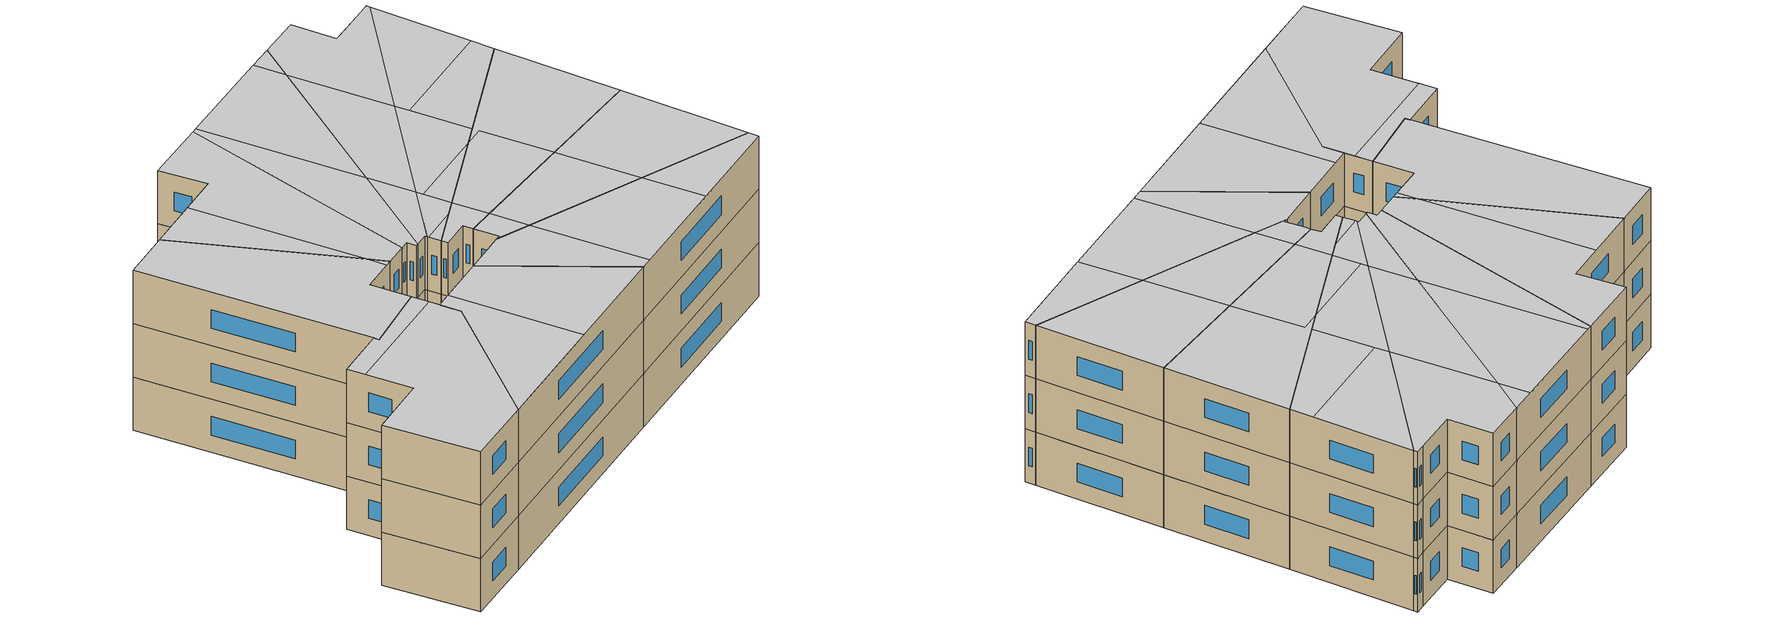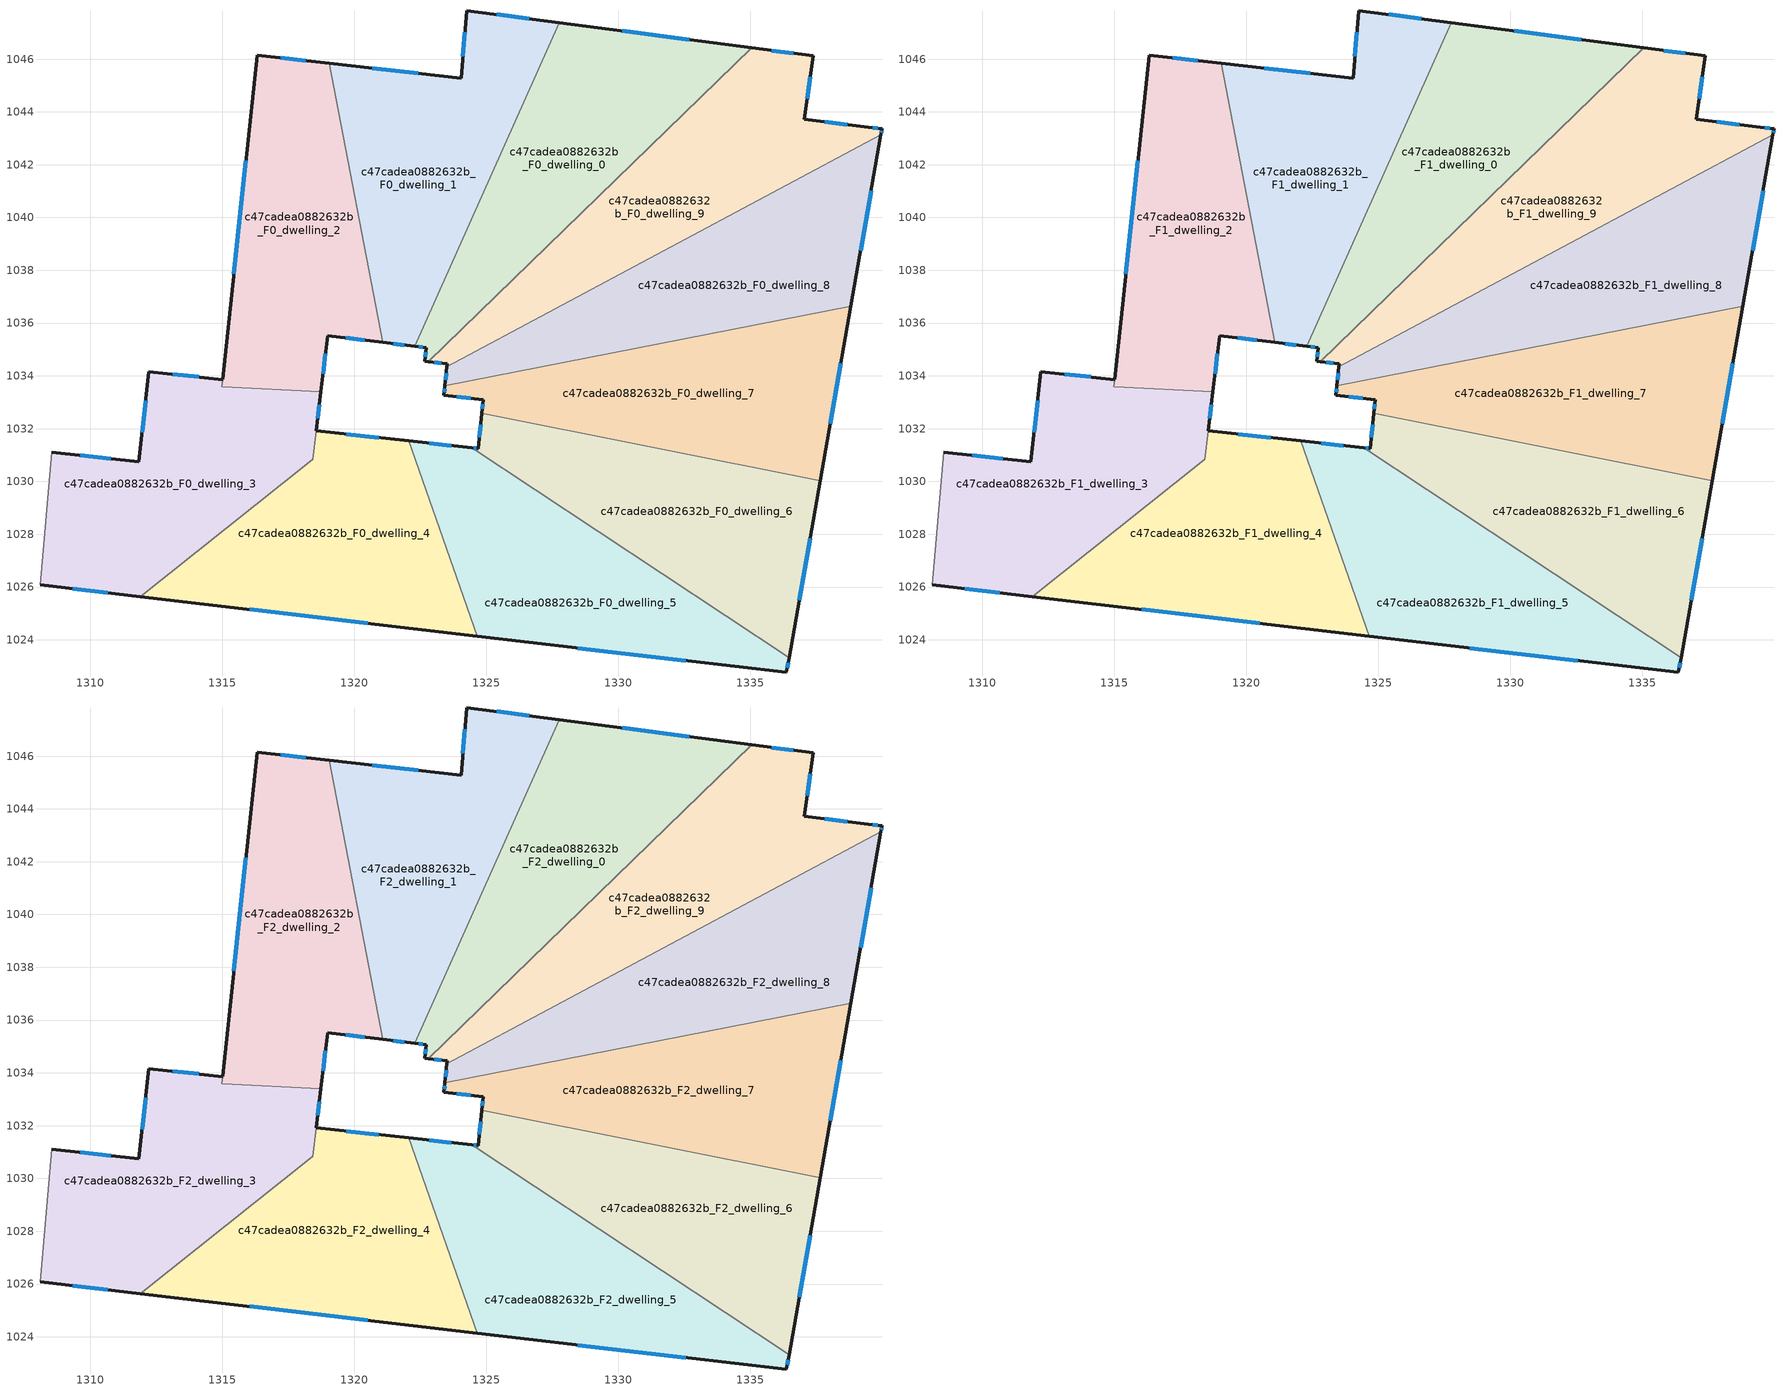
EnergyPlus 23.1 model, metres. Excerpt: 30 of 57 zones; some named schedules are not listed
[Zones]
c47cadea0882632b_F0_dwelling_0
 floor ground (EU_floor_Construction): 1335.06,1046.43 1322.8,1034.54 1322.67,1034.55 1322.73,1035.06 1322.3,1035.12 1327.77,1047.38 z0
 wall outside (EU_wall_Construction): 1322.3,1035.12 1322.73,1035.06 1322.67,1034.55 1322.8,1034.54 / 1335.06,1046.43 1327.77,1047.38 z0:3
 wall to c47cadea0882632b_F0_dwelling_1 (EU_wall_Construction): 1327.77,1047.38 1322.3,1035.12 z0:3
 wall to c47cadea0882632b_F0_dwelling_9 (EU_wall_Construction): 1322.8,1034.54 1335.06,1046.43 z0:3
 window (EU_Window_Construction): 1322.71,1034.9 1322.69,1034.72 / 1322.44,1035.1 1322.59,1035.08 / 1332.69,1046.74 1330.14,1047.07 z0.98:2.02
c47cadea0882632b_F0_dwelling_1
 floor ground (EU_floor_Construction): 1327.77,1047.38 1322.3,1035.12 1321.08,1035.26 1319.06,1045.84 1324.04,1045.28 1324.25,1047.84 z0
 wall outside (EU_wall_Construction): 1327.77,1047.38 1324.25,1047.84 1324.04,1045.28 1319.06,1045.84 / 1321.08,1035.26 1322.3,1035.12 z0:3
 wall to c47cadea0882632b_F0_dwelling_2 (EU_wall_Construction): 1319.06,1045.84 1321.08,1035.26 z0:3
 window (EU_Window_Construction): 1326.62,1047.53 1325.39,1047.69 / 1321.47,1035.22 1321.9,1035.16 / 1322.42,1045.46 1320.68,1045.66 / 1324.18,1047.01 1324.11,1046.11 z0.98:2.02
c47cadea0882632b_F0_dwelling_2
 floor ground (EU_floor_Construction): 1319.06,1045.84 1321.08,1035.26 1318.99,1035.52 1318.73,1033.39 1314.99,1033.59 1316.32,1046.15 z0
 wall outside (EU_wall_Construction): 1319.06,1045.84 1316.32,1046.15 1315.01,1033.87 / 1318.73,1033.39 1318.99,1035.52 1321.08,1035.26 z0:3
 wall to c47cadea0882632b_F0_dwelling_3 (EU_wall_Construction): 1315.01,1033.86 1314.98,1033.59 / 1314.99,1033.59 1318.73,1033.39 z0:3
 window (EU_Window_Construction): 1315.89,1042.16 1315.44,1037.86 / 1318.17,1045.94 1317.21,1046.05 / 1319.67,1035.44 1320.4,1035.35 / 1318.81,1034.08 1318.91,1034.83 z0.98:2.02
c47cadea0882632b_F0_dwelling_3
 floor ground (EU_floor_Construction): 1318.73,1033.39 1318.42,1030.83 1311.88,1025.64 1308.09,1026.08 1308.53,1031.1 1311.84,1030.75 1312.21,1034.16 1315.01,1033.86 1314.98,1033.59 z0
 wall outside (EU_wall_Construction): 1318.55,1031.93 1318.73,1033.39 / 1308.09,1026.08 1311.88,1025.64 / 1315.01,1033.86 1312.21,1034.16 1311.84,1030.75 1308.53,1031.1 z0:3
 wall to c47cadea0882632b_F0_dwelling_4 (EU_wall_Construction): 1318.42,1030.83 1318.55,1031.92 / 1311.88,1025.64 1318.41,1030.82 z0:3
 wall adiabatic (EU_wall_Construction): 1308.53,1031.1 1308.09,1026.08 z0:3
 window (EU_Window_Construction): 1318.61,1032.4 1318.67,1032.91 / 1309.32,1025.94 1310.65,1025.78 / 1310.76,1030.87 1309.61,1030.99 / 1312.09,1033.05 1311.96,1031.86 / 1314.1,1033.96 1313.12,1034.06 z0.98:2.02
c47cadea0882632b_F0_dwelling_4
 floor ground (EU_floor_Construction): 1322.06,1031.53 1324.66,1024.14 1311.88,1025.64 1318.42,1030.83 1318.55,1031.92 z0
 wall outside (EU_wall_Construction): 1322.06,1031.53 1318.55,1031.92 / 1311.88,1025.64 1324.66,1024.14 z0:3
 wall to c47cadea0882632b_F0_dwelling_5 (EU_wall_Construction): 1324.66,1024.14 1322.06,1031.53 z0:3
 window (EU_Window_Construction): 1320.92,1031.66 1319.69,1031.8 / 1316.04,1025.15 1320.5,1024.62 z0.98:2.02
c47cadea0882632b_F0_dwelling_5
 floor ground (EU_floor_Construction): 1336.47,1023.31 1336.37,1022.76 1324.66,1024.14 1322.06,1031.53 1324.45,1031.27 z0
 wall outside (EU_wall_Construction): 1324.45,1031.27 1322.06,1031.53 / 1324.66,1024.14 1336.37,1022.76 1336.47,1023.31 z0:3
 wall to c47cadea0882632b_F0_dwelling_6 (EU_wall_Construction): 1336.47,1023.31 1324.45,1031.27 z0:3
 window (EU_Window_Construction): 1323.67,1031.35 1322.84,1031.45 / 1336.4,1022.94 1336.44,1023.13 / 1328.47,1023.69 1332.56,1023.21 z0.98:2.02
c47cadea0882632b_F0_dwelling_6
 floor ground (EU_floor_Construction): 1337.65,1030.04 1336.47,1023.31 1324.45,1031.27 1324.69,1031.24 1324.83,1032.58 z0
 wall outside (EU_wall_Construction): 1324.83,1032.58 1324.69,1031.24 1324.45,1031.27 / 1336.47,1023.31 1337.65,1030.04 z0:3
 wall to c47cadea0882632b_F0_dwelling_7 (EU_wall_Construction): 1337.65,1030.04 1324.83,1032.58 z0:3
 window (EU_Window_Construction): 1324.61,1031.25 1324.53,1031.26 / 1324.79,1032.14 1324.74,1031.68 / 1336.85,1025.5 1337.26,1027.85 z0.98:2.02
c47cadea0882632b_F0_dwelling_7
 floor ground (EU_floor_Construction): 1338.81,1036.63 1337.65,1030.04 1324.83,1032.58 1324.89,1033.1 1323.39,1033.26 1323.43,1033.63 z0
 wall outside (EU_wall_Construction): 1323.43,1033.63 1323.39,1033.26 1324.89,1033.1 1324.83,1032.58 / 1337.65,1030.04 1338.81,1036.63 z0:3
 wall to c47cadea0882632b_F0_dwelling_8 (EU_wall_Construction): 1338.81,1036.63 1323.43,1033.63 z0:3
 window (EU_Window_Construction): 1324.87,1032.93 1324.85,1032.75 / 1323.88,1033.21 1324.4,1033.15 / 1323.42,1033.51 1323.4,1033.38 / 1338.02,1032.18 1338.43,1034.48 z0.98:2.02
c47cadea0882632b_F0_dwelling_8
 floor ground (EU_floor_Construction): 1339.95,1043.13 1338.81,1036.63 1323.43,1033.63 1323.51,1034.34 z0
 wall outside (EU_wall_Construction): 1323.51,1034.34 1323.43,1033.63 / 1338.81,1036.63 1339.95,1043.13 z0:3
 wall to c47cadea0882632b_F0_dwelling_9 (EU_wall_Construction): 1339.95,1043.13 1323.51,1034.34 z0:3
 window (EU_Window_Construction): 1323.48,1034.11 1323.46,1033.86 / 1339.18,1038.74 1339.58,1041.02 z0.98:2.02
c47cadea0882632b_F0_dwelling_9
 floor ground (EU_floor_Construction): 1337.39,1046.12 1337.04,1043.72 1339.47,1043.42 1339.99,1043.36 1339.95,1043.13 1323.51,1034.34 1323.52,1034.46 1322.8,1034.54 1335.06,1046.43 z0
 wall outside (EU_wall_Construction): 1339.95,1043.13 1339.99,1043.36 1339.47,1043.42 1337.04,1043.72 1337.39,1046.12 1335.06,1046.43 / 1322.8,1034.54 1323.52,1034.46 1323.51,1034.34 z0:3
 window (EU_Window_Construction): 1338.68,1043.52 1337.83,1043.62 / 1339.82,1043.38 1339.64,1043.4 / 1339.96,1043.21 1339.98,1043.29 / 1323.03,1034.51 1323.28,1034.49 / 1336.63,1046.22 1335.82,1046.33 / 1337.15,1044.5 1337.28,1045.34 z0.98:2.02
c47cadea0882632b_F1_dwelling_0
 floor to c47cadea0882632b_F0_dwelling_0 (EU_floor_Construction): 1335.06,1046.43 1322.8,1034.54 1322.67,1034.55 1322.73,1035.06 1322.3,1035.12 1327.77,1047.38 z3
 wall outside (EU_wall_Construction): 1322.3,1035.12 1322.73,1035.06 1322.67,1034.55 1322.8,1034.54 / 1335.06,1046.43 1327.77,1047.38 z3:6
 wall to c47cadea0882632b_F1_dwelling_1 (EU_wall_Construction): 1327.77,1047.38 1322.3,1035.12 z3:6
 wall to c47cadea0882632b_F1_dwelling_9 (EU_wall_Construction): 1322.8,1034.54 1335.06,1046.43 z3:6
 window (EU_Window_Construction): 1322.71,1034.9 1322.69,1034.72 / 1322.44,1035.1 1322.59,1035.08 / 1332.69,1046.74 1330.14,1047.07 z3.98:5.02
c47cadea0882632b_F1_dwelling_1
 floor to c47cadea0882632b_F0_dwelling_1 (EU_floor_Construction): 1327.77,1047.38 1322.3,1035.12 1321.08,1035.26 1319.06,1045.84 1324.04,1045.28 1324.25,1047.84 z3
 wall outside (EU_wall_Construction): 1327.77,1047.38 1324.25,1047.84 1324.04,1045.28 1319.06,1045.84 / 1321.08,1035.26 1322.3,1035.12 z3:6
 wall to c47cadea0882632b_F1_dwelling_2 (EU_wall_Construction): 1319.06,1045.84 1321.08,1035.26 z3:6
 window (EU_Window_Construction): 1326.62,1047.53 1325.39,1047.69 / 1321.47,1035.22 1321.9,1035.16 / 1322.42,1045.46 1320.68,1045.66 / 1324.18,1047.01 1324.11,1046.11 z3.98:5.02
c47cadea0882632b_F1_dwelling_2
 floor to c47cadea0882632b_F0_dwelling_2 (EU_floor_Construction): 1319.06,1045.84 1321.08,1035.26 1318.99,1035.52 1318.73,1033.39 1314.99,1033.59 1316.32,1046.15 z3
 wall outside (EU_wall_Construction): 1319.06,1045.84 1316.32,1046.15 1315.01,1033.87 / 1318.73,1033.39 1318.99,1035.52 1321.08,1035.26 z3:6
 wall to c47cadea0882632b_F1_dwelling_3 (EU_wall_Construction): 1315.01,1033.86 1314.98,1033.59 / 1314.99,1033.59 1318.73,1033.39 z3:6
 window (EU_Window_Construction): 1315.89,1042.16 1315.44,1037.86 / 1318.17,1045.94 1317.21,1046.05 / 1319.67,1035.44 1320.4,1035.35 / 1318.81,1034.08 1318.91,1034.83 z3.98:5.02
c47cadea0882632b_F1_dwelling_3
 floor to c47cadea0882632b_F0_dwelling_3 (EU_floor_Construction): 1318.73,1033.39 1318.42,1030.83 1311.88,1025.64 1308.09,1026.08 1308.53,1031.1 1311.84,1030.75 1312.21,1034.16 1315.01,1033.86 1314.98,1033.59 z3
 wall outside (EU_wall_Construction): 1318.55,1031.93 1318.73,1033.39 / 1308.09,1026.08 1311.88,1025.64 / 1315.01,1033.86 1312.21,1034.16 1311.84,1030.75 1308.53,1031.1 z3:6
 wall to c47cadea0882632b_F1_dwelling_4 (EU_wall_Construction): 1318.42,1030.83 1318.55,1031.92 / 1311.88,1025.64 1318.41,1030.82 z3:6
 wall adiabatic (EU_wall_Construction): 1308.53,1031.1 1308.09,1026.08 z3:6
 window (EU_Window_Construction): 1318.61,1032.4 1318.67,1032.91 / 1309.32,1025.94 1310.65,1025.78 / 1310.76,1030.87 1309.61,1030.99 / 1312.09,1033.05 1311.96,1031.86 / 1314.1,1033.96 1313.12,1034.06 z3.98:5.02
c47cadea0882632b_F1_dwelling_4
 floor to c47cadea0882632b_F0_dwelling_4 (EU_floor_Construction): 1322.06,1031.53 1324.66,1024.14 1311.88,1025.64 1318.42,1030.83 1318.55,1031.92 z3
 wall outside (EU_wall_Construction): 1322.06,1031.53 1318.55,1031.92 / 1311.88,1025.64 1324.66,1024.14 z3:6
 wall to c47cadea0882632b_F1_dwelling_5 (EU_wall_Construction): 1324.66,1024.14 1322.06,1031.53 z3:6
 window (EU_Window_Construction): 1320.92,1031.66 1319.69,1031.8 / 1316.04,1025.15 1320.5,1024.62 z3.98:5.02
c47cadea0882632b_F1_dwelling_5
 floor to c47cadea0882632b_F0_dwelling_5 (EU_floor_Construction): 1336.47,1023.31 1336.37,1022.76 1324.66,1024.14 1322.06,1031.53 1324.45,1031.27 z3
 wall outside (EU_wall_Construction): 1324.45,1031.27 1322.06,1031.53 / 1324.66,1024.14 1336.37,1022.76 1336.47,1023.31 z3:6
 wall to c47cadea0882632b_F1_dwelling_6 (EU_wall_Construction): 1336.47,1023.31 1324.45,1031.27 z3:6
 window (EU_Window_Construction): 1323.67,1031.35 1322.84,1031.45 / 1336.4,1022.94 1336.44,1023.13 / 1328.47,1023.69 1332.56,1023.21 z3.98:5.02
c47cadea0882632b_F1_dwelling_6
 floor to c47cadea0882632b_F0_dwelling_6 (EU_floor_Construction): 1337.65,1030.04 1336.47,1023.31 1324.45,1031.27 1324.69,1031.24 1324.83,1032.58 z3
 wall outside (EU_wall_Construction): 1324.83,1032.58 1324.69,1031.24 1324.45,1031.27 / 1336.47,1023.31 1337.65,1030.04 z3:6
 wall to c47cadea0882632b_F1_dwelling_7 (EU_wall_Construction): 1337.65,1030.04 1324.83,1032.58 z3:6
 window (EU_Window_Construction): 1324.61,1031.25 1324.53,1031.26 / 1324.79,1032.14 1324.74,1031.68 / 1336.85,1025.5 1337.26,1027.85 z3.98:5.02
c47cadea0882632b_F1_dwelling_7
 floor to c47cadea0882632b_F0_dwelling_7 (EU_floor_Construction): 1338.81,1036.63 1337.65,1030.04 1324.83,1032.58 1324.89,1033.1 1323.39,1033.26 1323.43,1033.63 z3
 wall outside (EU_wall_Construction): 1323.43,1033.63 1323.39,1033.26 1324.89,1033.1 1324.83,1032.58 / 1337.65,1030.04 1338.81,1036.63 z3:6
 wall to c47cadea0882632b_F1_dwelling_8 (EU_wall_Construction): 1338.81,1036.63 1323.43,1033.63 z3:6
 window (EU_Window_Construction): 1324.87,1032.93 1324.85,1032.75 / 1323.88,1033.21 1324.4,1033.15 / 1323.42,1033.51 1323.4,1033.38 / 1338.02,1032.18 1338.43,1034.48 z3.98:5.02
c47cadea0882632b_F1_dwelling_8
 floor to c47cadea0882632b_F0_dwelling_8 (EU_floor_Construction): 1339.95,1043.13 1338.81,1036.63 1323.43,1033.63 1323.51,1034.34 z3
 wall outside (EU_wall_Construction): 1323.51,1034.34 1323.43,1033.63 / 1338.81,1036.63 1339.95,1043.13 z3:6
 wall to c47cadea0882632b_F1_dwelling_9 (EU_wall_Construction): 1339.95,1043.13 1323.51,1034.34 z3:6
 window (EU_Window_Construction): 1323.48,1034.11 1323.46,1033.86 / 1339.18,1038.74 1339.58,1041.02 z3.98:5.02
c47cadea0882632b_F1_dwelling_9
 floor to c47cadea0882632b_F0_dwelling_9 (EU_floor_Construction): 1337.39,1046.12 1337.04,1043.72 1339.47,1043.42 1339.99,1043.36 1339.95,1043.13 1323.51,1034.34 1323.52,1034.46 1322.8,1034.54 1335.06,1046.43 z3
 wall outside (EU_wall_Construction): 1339.95,1043.13 1339.99,1043.36 1339.47,1043.42 1337.04,1043.72 1337.39,1046.12 1335.06,1046.43 / 1322.8,1034.54 1323.52,1034.46 1323.51,1034.34 z3:6
 window (EU_Window_Construction): 1338.68,1043.52 1337.83,1043.62 / 1339.82,1043.38 1339.64,1043.4 / 1339.96,1043.21 1339.98,1043.29 / 1323.03,1034.51 1323.28,1034.49 / 1336.63,1046.22 1335.82,1046.33 / 1337.15,1044.5 1337.28,1045.34 z3.98:5.02
c47cadea0882632b_F2_dwelling_0
 floor to c47cadea0882632b_F1_dwelling_0 (EU_floor_Construction): 1335.06,1046.43 1322.8,1034.54 1322.67,1034.55 1322.73,1035.06 1322.3,1035.12 1327.77,1047.38 z6
 wall outside (EU_wall_Construction): 1322.3,1035.12 1322.73,1035.06 1322.67,1034.55 1322.8,1034.54 / 1335.06,1046.43 1327.77,1047.38 z6:9
 wall to c47cadea0882632b_F2_dwelling_1 (EU_wall_Construction): 1327.77,1047.38 1322.3,1035.12 z6:9
 wall to c47cadea0882632b_F2_dwelling_9 (EU_wall_Construction): 1322.8,1034.54 1335.06,1046.43 z6:9
 window (EU_Window_Construction): 1322.71,1034.9 1322.69,1034.72 / 1322.44,1035.1 1322.59,1035.08 / 1332.69,1046.74 1330.14,1047.07 z6.98:8.02
 ceiling to c47cadea0882632b_F3_dwelling_4 (EU_floor_Construction): 1333.52,1044.93 1333.72,1046.6 1328.02,1047.35 1327,1038.61 z9
 ceiling to c47cadea0882632b_F3_dwelling_2 (EU_floor_Construction): 1335.06,1046.43 1333.72,1046.6 1333.52,1044.93 z9
 ceiling to c47cadea0882632b_F3_dwelling_6 (EU_floor_Construction): 1327,1038.61 1328.02,1047.35 1327.77,1047.38 1322.3,1035.12 1322.73,1035.06 1322.67,1034.55 1322.8,1034.54 z9
c47cadea0882632b_F2_dwelling_1
 floor to c47cadea0882632b_F1_dwelling_1 (EU_floor_Construction): 1327.77,1047.38 1322.3,1035.12 1321.08,1035.26 1319.06,1045.84 1324.04,1045.28 1324.25,1047.84 z6
 wall outside (EU_wall_Construction): 1327.77,1047.38 1324.25,1047.84 1324.04,1045.28 1319.06,1045.84 / 1321.08,1035.26 1322.3,1035.12 z6:9
 wall to c47cadea0882632b_F2_dwelling_2 (EU_wall_Construction): 1319.06,1045.84 1321.08,1035.26 z6:9
 window (EU_Window_Construction): 1326.62,1047.53 1325.39,1047.69 / 1321.47,1035.22 1321.9,1035.16 / 1322.42,1045.46 1320.68,1045.66 / 1324.18,1047.01 1324.11,1046.11 z6.98:8.02
 ceiling to c47cadea0882632b_F3_dwelling_6 (EU_floor_Construction): 1322.3,1035.12 1327.77,1047.38 1324.25,1047.84 1324.04,1045.28 1321.94,1045.52 1320.86,1036.38 1321.08,1035.27 z9
 ceiling to c47cadea0882632b_F3_dwelling_8 (EU_floor_Construction): 1320.86,1036.38 1321.94,1045.52 1319.06,1045.84 z9
c47cadea0882632b_F2_dwelling_2
 floor to c47cadea0882632b_F1_dwelling_2 (EU_floor_Construction): 1319.06,1045.84 1321.08,1035.26 1318.99,1035.52 1318.73,1033.39 1314.99,1033.59 1316.32,1046.15 z6
 wall outside (EU_wall_Construction): 1319.06,1045.84 1316.32,1046.15 1315.01,1033.87 / 1318.73,1033.39 1318.99,1035.52 1321.08,1035.26 z6:9
 wall to c47cadea0882632b_F2_dwelling_3 (EU_wall_Construction): 1315.01,1033.86 1314.98,1033.59 / 1314.99,1033.59 1318.73,1033.39 z6:9
 window (EU_Window_Construction): 1315.89,1042.16 1315.44,1037.86 / 1318.17,1045.94 1317.21,1046.05 / 1319.67,1035.44 1320.4,1035.35 / 1318.81,1034.08 1318.91,1034.83 z6.98:8.02
 ceiling to c47cadea0882632b_F3_dwelling_8 (EU_floor_Construction): 1320.74,1035.31 1320.86,1036.38 1319.06,1045.84 1316.32,1046.15 1315.01,1033.87 1314.98,1033.59 1318.73,1033.39 1318.99,1035.52 z9
 ceiling to c47cadea0882632b_F3_dwelling_6 (EU_floor_Construction): 1321.08,1035.27 1320.86,1036.38 1320.74,1035.31 z9
c47cadea0882632b_F2_dwelling_3
 floor to c47cadea0882632b_F1_dwelling_3 (EU_floor_Construction): 1318.73,1033.39 1318.42,1030.83 1311.88,1025.64 1308.09,1026.08 1308.53,1031.1 1311.84,1030.75 1312.21,1034.16 1315.01,1033.86 1314.98,1033.59 z6
 wall outside (EU_wall_Construction): 1318.55,1031.93 1318.73,1033.39 / 1308.09,1026.08 1311.88,1025.64 / 1315.01,1033.86 1312.21,1034.16 1311.84,1030.75 1308.53,1031.1 z6:9
 wall to c47cadea0882632b_F2_dwelling_4 (EU_wall_Construction): 1318.42,1030.83 1318.55,1031.92 / 1311.88,1025.64 1318.41,1030.82 z6:9
 wall adiabatic (EU_wall_Construction): 1308.53,1031.1 1308.09,1026.08 z6:9
 window (EU_Window_Construction): 1318.61,1032.4 1318.67,1032.91 / 1309.32,1025.94 1310.65,1025.78 / 1310.76,1030.87 1309.61,1030.99 / 1312.09,1033.05 1311.96,1031.86 / 1314.1,1033.96 1313.12,1034.06 z6.98:8.02
 ceiling to c47cadea0882632b_F3_dwelling_7 (EU_floor_Construction): 1318.41,1030.82 1318.61,1032.45 1312.11,1033.22 1312.1,1033.18 1311.84,1030.75 1308.53,1031.1 1308.09,1026.08 1311.88,1025.64 z9
 ceiling to c47cadea0882632b_F3_dwelling_8 (EU_floor_Construction): 1318.61,1032.45 1318.73,1033.39 1314.98,1033.59 1315.01,1033.86 1312.21,1034.16 1312.11,1033.22 z9
c47cadea0882632b_F2_dwelling_4
 floor to c47cadea0882632b_F1_dwelling_4 (EU_floor_Construction): 1322.06,1031.53 1324.66,1024.14 1311.88,1025.64 1318.42,1030.83 1318.55,1031.92 z6
 wall outside (EU_wall_Construction): 1322.06,1031.53 1318.55,1031.92 / 1311.88,1025.64 1324.66,1024.14 z6:9
 wall to c47cadea0882632b_F2_dwelling_5 (EU_wall_Construction): 1324.66,1024.14 1322.06,1031.53 z6:9
 window (EU_Window_Construction): 1320.92,1031.66 1319.69,1031.8 / 1316.04,1025.15 1320.5,1024.62 z6.98:8.02
 ceiling to c47cadea0882632b_F3_dwelling_5 (EU_floor_Construction): 1324.66,1024.14 1322.06,1031.53 1319.42,1031.83 1318.6,1024.85 z9
 ceiling to c47cadea0882632b_F3_dwelling_7 (EU_floor_Construction): 1318.6,1024.85 1319.42,1031.83 1318.55,1031.92 1318.42,1030.83 1311.88,1025.64 z9
c47cadea0882632b_F2_dwelling_5
 floor to c47cadea0882632b_F1_dwelling_5 (EU_floor_Construction): 1336.47,1023.31 1336.37,1022.76 1324.66,1024.14 1322.06,1031.53 1324.45,1031.27 z6
 wall outside (EU_wall_Construction): 1324.45,1031.27 1322.06,1031.53 / 1324.66,1024.14 1336.37,1022.76 1336.47,1023.31 z6:9
 wall to c47cadea0882632b_F2_dwelling_6 (EU_wall_Construction): 1336.47,1023.31 1324.45,1031.27 z6:9
 window (EU_Window_Construction): 1323.67,1031.35 1322.84,1031.45 / 1336.4,1022.94 1336.44,1023.13 / 1328.47,1023.69 1332.56,1023.21 z6.98:8.02
 ceiling to c47cadea0882632b_F3_dwelling_3 (EU_floor_Construction): 1331,1023.39 1331.38,1026.68 1326.01,1030.23 1325.29,1024.06 z9
 ceiling to c47cadea0882632b_F3_dwelling_0 (EU_floor_Construction): 1336.37,1022.76 1336.47,1023.31 1331.38,1026.68 1331,1023.39 z9
 ceiling to c47cadea0882632b_F3_dwelling_5 (EU_floor_Construction): 1325.29,1024.06 1326.01,1030.23 1324.45,1031.27 1322.06,1031.53 1324.66,1024.14 z9
c47cadea0882632b_F2_dwelling_6
 floor to c47cadea0882632b_F1_dwelling_6 (EU_floor_Construction): 1337.65,1030.04 1336.47,1023.31 1324.45,1031.27 1324.69,1031.24 1324.83,1032.58 z6
 wall outside (EU_wall_Construction): 1324.83,1032.58 1324.69,1031.24 1324.45,1031.27 / 1336.47,1023.31 1337.65,1030.04 z6:9
 wall to c47cadea0882632b_F2_dwelling_7 (EU_wall_Construction): 1337.65,1030.04 1324.83,1032.58 z6:9
 window (EU_Window_Construction): 1324.61,1031.25 1324.53,1031.26 / 1324.79,1032.14 1324.74,1031.68 / 1336.85,1025.5 1337.26,1027.85 z6.98:8.02
 ceiling to c47cadea0882632b_F3_dwelling_0 (EU_floor_Construction): 1336.47,1023.31 1337.65,1030.04 1331.91,1031.17 1331.38,1026.68 z9
 ceiling to c47cadea0882632b_F3_dwelling_3 (EU_floor_Construction): 1331.38,1026.68 1331.91,1031.17 1326.26,1032.29 1326.01,1030.23 z9
 ceiling to c47cadea0882632b_F3_dwelling_5 (EU_floor_Construction): 1326.01,1030.23 1326.26,1032.29 1324.83,1032.58 1324.81,1032.36 1324.81,1032.33 1324.8,1032.29 1324.69,1031.24 1324.45,1031.27 z9
c47cadea0882632b_F2_dwelling_7
 floor to c47cadea0882632b_F1_dwelling_7 (EU_floor_Construction): 1338.81,1036.63 1337.65,1030.04 1324.83,1032.58 1324.89,1033.1 1323.39,1033.26 1323.43,1033.63 z6
 wall outside (EU_wall_Construction): 1323.43,1033.63 1323.39,1033.26 1324.89,1033.1 1324.83,1032.58 / 1337.65,1030.04 1338.81,1036.63 z6:9
 wall to c47cadea0882632b_F2_dwelling_8 (EU_wall_Construction): 1338.81,1036.63 1323.43,1033.63 z6:9
 window (EU_Window_Construction): 1324.87,1032.93 1324.85,1032.75 / 1323.88,1033.21 1324.4,1033.15 / 1323.42,1033.51 1323.4,1033.38 / 1338.02,1032.18 1338.43,1034.48 z6.98:8.02
 ceiling to c47cadea0882632b_F3_dwelling_3 (EU_floor_Construction): 1331.91,1031.17 1332.36,1035.02 1331.23,1035.15 1326.48,1034.22 1326.26,1032.29 z9
 ceiling adiabatic (EU_roof_Construction): 1337.65,1030.04 1338.81,1036.63 1331.23,1035.15 1332.36,1035.02 1331.91,1031.17 z9; 1326.26,1032.29 1326.48,1034.22 1323.43,1033.63 1323.39,1033.26 1324.89,1033.1 1324.83,1032.58 z9
c47cadea0882632b_F2_dwelling_8
 floor to c47cadea0882632b_F1_dwelling_8 (EU_floor_Construction): 1339.95,1043.13 1338.81,1036.63 1323.43,1033.63 1323.51,1034.34 z6
 wall outside (EU_wall_Construction): 1323.51,1034.34 1323.43,1033.63 / 1338.81,1036.63 1339.95,1043.13 z6:9
 wall to c47cadea0882632b_F2_dwelling_9 (EU_wall_Construction): 1339.95,1043.13 1323.51,1034.34 z6:9
 window (EU_Window_Construction): 1323.48,1034.11 1323.46,1033.86 / 1339.18,1038.74 1339.58,1041.02 z6.98:8.02
 ceiling to c47cadea0882632b_F3_dwelling_2 (EU_floor_Construction): 1339.03,1037.89 1339.95,1043.13 1332.87,1039.35 1332.78,1038.62 z9
 ceiling to c47cadea0882632b_F3_dwelling_1 (EU_floor_Construction): 1338.81,1036.63 1339.03,1037.89 1332.78,1038.62 1332.4,1035.38 z9
 ceiling to c47cadea0882632b_F3_dwelling_6 (EU_floor_Construction): 1326.48,1034.22 1326.7,1036.04 1323.51,1034.34 1323.5,1034.29 1325.62,1034.06 z9
 ceiling to c47cadea0882632b_F3_dwelling_3 (EU_floor_Construction): 1331.23,1035.15 1326.65,1035.69 1326.48,1034.22 z9
 ceiling to c47cadea0882632b_F3_dwelling_5 (EU_floor_Construction): 1325.62,1034.06 1323.5,1034.29 1323.43,1033.63 z9
 ceiling to c47cadea0882632b_F3_dwelling_4 (EU_floor_Construction): 1332.4,1035.38 1332.87,1039.35 1326.7,1036.04 1326.65,1035.69 1331.23,1035.15 z9
c47cadea0882632b_F2_dwelling_9
 floor to c47cadea0882632b_F1_dwelling_9 (EU_floor_Construction): 1337.39,1046.12 1337.04,1043.72 1339.47,1043.42 1339.99,1043.36 1339.95,1043.13 1323.51,1034.34 1323.52,1034.46 1322.8,1034.54 1335.06,1046.43 z6
 wall outside (EU_wall_Construction): 1339.95,1043.13 1339.99,1043.36 1339.47,1043.42 1337.04,1043.72 1337.39,1046.12 1335.06,1046.43 / 1322.8,1034.54 1323.52,1034.46 1323.51,1034.34 z6:9
 window (EU_Window_Construction): 1338.68,1043.52 1337.83,1043.62 / 1339.82,1043.38 1339.64,1043.4 / 1339.96,1043.21 1339.98,1043.29 / 1323.03,1034.51 1323.28,1034.49 / 1336.63,1046.22 1335.82,1046.33 / 1337.15,1044.5 1337.28,1045.34 z6.98:8.02
 ceiling to c47cadea0882632b_F3_dwelling_2 (EU_floor_Construction): 1339.95,1043.13 1339.99,1043.36 1339.47,1043.42 1337.04,1043.72 1337.39,1046.12 1335.06,1046.43 1333.52,1044.93 1332.87,1039.35 z9
 ceiling to c47cadea0882632b_F3_dwelling_6 (EU_floor_Construction): 1326.7,1036.04 1327,1038.61 1322.8,1034.54 1323.52,1034.46 1323.51,1034.34 z9
 ceiling to c47cadea0882632b_F3_dwelling_4 (EU_floor_Construction): 1332.87,1039.35 1333.52,1044.93 1327,1038.61 1326.7,1036.04 z9
[Building]
EU S2 Campaign: North Axis=0; Terrain=City; Solar Distribution=FullExterior
[Site:Location]
Bologna: Latitude=44.5; Longitude=11.25; Time Zone=1; Elevation=37
[SizingPeriod:WeatherFileDays]
AnnualSizingPeriod: Begin Month=1; Begin Day of Month=1; End Month=12; End Day of Month=31; Day of Week for Start Day=Monday; Use Weather File Daylight Saving Period=No; Use Weather File Rain and Snow Indicators=No
[MATERIAL]
EU_InternalMass_Material: Roughness=MediumRough; Thickness=0.1; Conductivity=1; Density=1800; Specific Heat=900; Thermal Absorptance=0.9; Solar Absorptance=0.7; Visible Absorptance=0.7
[MATERIAL:NOMASS] Roughness=MediumRough; Thermal Absorptance=0.9; Solar Absorptance=0.7; Visible Absorptance=0.7
Name | Thermal Resistance
EU_wall_NoMass | 0.905828
EU_roof_NoMass | 0.37593
EU_floor_NoMass | 0.67114
[WINDOWMATERIAL:SIMPLEGLAZINGSYSTEM]
EU_Window_SimpleGlazing: UFactor=4.52486; Solar Heat Gain Coefficient=0.85; Visible Transmittance=0.85
[CONSTRUCTION]
EU_wall_Construction: EU_wall_NoMass
EU_roof_Construction: EU_roof_NoMass
EU_floor_Construction: EU_floor_NoMass
EU_Window_Construction: EU_Window_SimpleGlazing
EU_InternalMass_Construction: EU_InternalMass_Material
[ZONE] Type=1; Multiplier=1; Ceiling Height=autocalculate; Floor Area=autocalculate; Part of Total Floor Area=Yes
Name | Volume
c47cadea0882632b_F0_dwelling_0; c47cadea0882632b_F1_dwelling_0; c47cadea0882632b_F2_dwelling_0 | 161.39
c47cadea0882632b_F0_dwelling_1; c47cadea0882632b_F1_dwelling_1; c47cadea0882632b_F2_dwelling_1 | 161.367
c47cadea0882632b_F0_dwelling_2; c47cadea0882632b_F1_dwelling_2; c47cadea0882632b_F2_dwelling_2 | 158.353
c47cadea0882632b_F0_dwelling_3; c47cadea0882632b_F1_dwelling_3; c47cadea0882632b_F2_dwelling_3 | 162.494
c47cadea0882632b_F0_dwelling_4; c47cadea0882632b_F1_dwelling_4; c47cadea0882632b_F2_dwelling_4 | 163.197
c47cadea0882632b_F0_dwelling_5; c47cadea0882632b_F1_dwelling_5; c47cadea0882632b_F2_dwelling_5 | 161.371
c47cadea0882632b_F0_dwelling_6; c47cadea0882632b_F1_dwelling_6; c47cadea0882632b_F2_dwelling_6 | 161.405
c47cadea0882632b_F0_dwelling_7; c47cadea0882632b_F1_dwelling_7; c47cadea0882632b_F2_dwelling_7 | 161.389
c47cadea0882632b_F0_dwelling_8; c47cadea0882632b_F1_dwelling_8; c47cadea0882632b_F2_dwelling_8 | 161.368
c47cadea0882632b_F0_dwelling_9; c47cadea0882632b_F1_dwelling_9; c47cadea0882632b_F2_dwelling_9 | 161.384
[INTERNALMASS] Construction=EU_InternalMass_Construction
Name | Zone or ZoneList | Surface Area
c47cadea0882632b_F0_dwelling_0_EU_InternalMass | c47cadea0882632b_F0_dwelling_0 | 53.7966
c47cadea0882632b_F0_dwelling_1_EU_InternalMass | c47cadea0882632b_F0_dwelling_1 | 53.789
c47cadea0882632b_F0_dwelling_2_EU_InternalMass | c47cadea0882632b_F0_dwelling_2 | 52.8137
c47cadea0882632b_F0_dwelling_3_EU_InternalMass | c47cadea0882632b_F0_dwelling_3 | 54.165
c47cadea0882632b_F0_dwelling_4_EU_InternalMass | c47cadea0882632b_F0_dwelling_4 | 54.3994
c47cadea0882632b_F0_dwelling_5_EU_InternalMass | c47cadea0882632b_F0_dwelling_5 | 53.7903
c47cadea0882632b_F0_dwelling_6_EU_InternalMass | c47cadea0882632b_F0_dwelling_6 | 53.8022
c47cadea0882632b_F0_dwelling_7_EU_InternalMass | c47cadea0882632b_F0_dwelling_7 | 53.7958
c47cadea0882632b_F0_dwelling_8_EU_InternalMass | c47cadea0882632b_F0_dwelling_8 | 53.7896
c47cadea0882632b_F0_dwelling_9_EU_InternalMass | c47cadea0882632b_F0_dwelling_9 | 53.7951
c47cadea0882632b_F1_dwelling_0_EU_InternalMass | c47cadea0882632b_F1_dwelling_0 | 53.7966
c47cadea0882632b_F1_dwelling_1_EU_InternalMass | c47cadea0882632b_F1_dwelling_1 | 53.789
c47cadea0882632b_F1_dwelling_2_EU_InternalMass | c47cadea0882632b_F1_dwelling_2 | 52.8137
c47cadea0882632b_F1_dwelling_3_EU_InternalMass | c47cadea0882632b_F1_dwelling_3 | 54.165
c47cadea0882632b_F1_dwelling_4_EU_InternalMass | c47cadea0882632b_F1_dwelling_4 | 54.3994
c47cadea0882632b_F1_dwelling_5_EU_InternalMass | c47cadea0882632b_F1_dwelling_5 | 53.7903
c47cadea0882632b_F1_dwelling_6_EU_InternalMass | c47cadea0882632b_F1_dwelling_6 | 53.8022
c47cadea0882632b_F1_dwelling_7_EU_InternalMass | c47cadea0882632b_F1_dwelling_7 | 53.7958
c47cadea0882632b_F1_dwelling_8_EU_InternalMass | c47cadea0882632b_F1_dwelling_8 | 53.7896
c47cadea0882632b_F1_dwelling_9_EU_InternalMass | c47cadea0882632b_F1_dwelling_9 | 53.7951
c47cadea0882632b_F2_dwelling_0_EU_InternalMass | c47cadea0882632b_F2_dwelling_0 | 53.7966
c47cadea0882632b_F2_dwelling_1_EU_InternalMass | c47cadea0882632b_F2_dwelling_1 | 53.789
c47cadea0882632b_F2_dwelling_2_EU_InternalMass | c47cadea0882632b_F2_dwelling_2 | 52.8137
c47cadea0882632b_F2_dwelling_3_EU_InternalMass | c47cadea0882632b_F2_dwelling_3 | 54.165
c47cadea0882632b_F2_dwelling_4_EU_InternalMass | c47cadea0882632b_F2_dwelling_4 | 54.3994
c47cadea0882632b_F2_dwelling_5_EU_InternalMass | c47cadea0882632b_F2_dwelling_5 | 53.7903
c47cadea0882632b_F2_dwelling_6_EU_InternalMass | c47cadea0882632b_F2_dwelling_6 | 53.8022
c47cadea0882632b_F2_dwelling_7_EU_InternalMass | c47cadea0882632b_F2_dwelling_7 | 53.7958
c47cadea0882632b_F2_dwelling_8_EU_InternalMass | c47cadea0882632b_F2_dwelling_8 | 53.7896
c47cadea0882632b_F2_dwelling_9_EU_InternalMass | c47cadea0882632b_F2_dwelling_9 | 53.7951
[OTHEREQUIPMENT] Fuel Type=Electricity; Design Level Calculation Method=Watts/Area; Power per Zone Floor Area=1; Fraction Latent=0; Fraction Radiant=0; Fraction Lost=0; Carbon Dioxide Generation Rate=0; EndUse Subcategory=EU_Step8_InternalGains
Name | Zone or ZoneList or Space or SpaceList | Schedule
EU_Step8_InternalGain_c47cadea0882632b_F0_dwelling_0_f000 | c47cadea0882632b_F0_dwelling_0 | EU_Step8_GainSchedule_c47cadea0882632b_F0_dwelling_0_f000
EU_Step8_InternalGain_c47cadea0882632b_F0_dwelling_1_f000 | c47cadea0882632b_F0_dwelling_1 | EU_Step8_GainSchedule_c47cadea0882632b_F0_dwelling_1_f000
EU_Step8_InternalGain_c47cadea0882632b_F0_dwelling_2_f000 | c47cadea0882632b_F0_dwelling_2 | EU_Step8_GainSchedule_c47cadea0882632b_F0_dwelling_2_f000
EU_Step8_InternalGain_c47cadea0882632b_F0_dwelling_3_f000 | c47cadea0882632b_F0_dwelling_3 | EU_Step8_GainSchedule_c47cadea0882632b_F0_dwelling_3_f000
EU_Step8_InternalGain_c47cadea0882632b_F0_dwelling_4_f000 | c47cadea0882632b_F0_dwelling_4 | EU_Step8_GainSchedule_c47cadea0882632b_F0_dwelling_4_f000
EU_Step8_InternalGain_c47cadea0882632b_F0_dwelling_5_f000 | c47cadea0882632b_F0_dwelling_5 | EU_Step8_GainSchedule_c47cadea0882632b_F0_dwelling_5_f000
EU_Step8_InternalGain_c47cadea0882632b_F0_dwelling_6_f000 | c47cadea0882632b_F0_dwelling_6 | EU_Step8_GainSchedule_c47cadea0882632b_F0_dwelling_6_f000
EU_Step8_InternalGain_c47cadea0882632b_F0_dwelling_7_f000 | c47cadea0882632b_F0_dwelling_7 | EU_Step8_GainSchedule_c47cadea0882632b_F0_dwelling_7_f000
EU_Step8_InternalGain_c47cadea0882632b_F0_dwelling_8_f000 | c47cadea0882632b_F0_dwelling_8 | EU_Step8_GainSchedule_c47cadea0882632b_F0_dwelling_8_f000
EU_Step8_InternalGain_c47cadea0882632b_F0_dwelling_9_f000 | c47cadea0882632b_F0_dwelling_9 | EU_Step8_GainSchedule_c47cadea0882632b_F0_dwelling_9_f000
EU_Step8_InternalGain_c47cadea0882632b_F1_dwelling_0_f000 | c47cadea0882632b_F1_dwelling_0 | EU_Step8_GainSchedule_c47cadea0882632b_F1_dwelling_0_f000
EU_Step8_InternalGain_c47cadea0882632b_F1_dwelling_1_f000 | c47cadea0882632b_F1_dwelling_1 | EU_Step8_GainSchedule_c47cadea0882632b_F1_dwelling_1_f000
EU_Step8_InternalGain_c47cadea0882632b_F1_dwelling_2_f000 | c47cadea0882632b_F1_dwelling_2 | EU_Step8_GainSchedule_c47cadea0882632b_F1_dwelling_2_f000
EU_Step8_InternalGain_c47cadea0882632b_F1_dwelling_3_f000 | c47cadea0882632b_F1_dwelling_3 | EU_Step8_GainSchedule_c47cadea0882632b_F1_dwelling_3_f000
EU_Step8_InternalGain_c47cadea0882632b_F1_dwelling_4_f000 | c47cadea0882632b_F1_dwelling_4 | EU_Step8_GainSchedule_c47cadea0882632b_F1_dwelling_4_f000
EU_Step8_InternalGain_c47cadea0882632b_F1_dwelling_5_f000 | c47cadea0882632b_F1_dwelling_5 | EU_Step8_GainSchedule_c47cadea0882632b_F1_dwelling_5_f000
EU_Step8_InternalGain_c47cadea0882632b_F1_dwelling_6_f000 | c47cadea0882632b_F1_dwelling_6 | EU_Step8_GainSchedule_c47cadea0882632b_F1_dwelling_6_f000
EU_Step8_InternalGain_c47cadea0882632b_F1_dwelling_7_f000 | c47cadea0882632b_F1_dwelling_7 | EU_Step8_GainSchedule_c47cadea0882632b_F1_dwelling_7_f000
EU_Step8_InternalGain_c47cadea0882632b_F1_dwelling_8_f000 | c47cadea0882632b_F1_dwelling_8 | EU_Step8_GainSchedule_c47cadea0882632b_F1_dwelling_8_f000
EU_Step8_InternalGain_c47cadea0882632b_F1_dwelling_9_f000 | c47cadea0882632b_F1_dwelling_9 | EU_Step8_GainSchedule_c47cadea0882632b_F1_dwelling_9_f000
EU_Step8_InternalGain_c47cadea0882632b_F2_dwelling_0_f000 | c47cadea0882632b_F2_dwelling_0 | EU_Step8_GainSchedule_c47cadea0882632b_F2_dwelling_0_f000
EU_Step8_InternalGain_c47cadea0882632b_F2_dwelling_1_f000 | c47cadea0882632b_F2_dwelling_1 | EU_Step8_GainSchedule_c47cadea0882632b_F2_dwelling_1_f000
EU_Step8_InternalGain_c47cadea0882632b_F2_dwelling_2_f000 | c47cadea0882632b_F2_dwelling_2 | EU_Step8_GainSchedule_c47cadea0882632b_F2_dwelling_2_f000
EU_Step8_InternalGain_c47cadea0882632b_F2_dwelling_3_f000 | c47cadea0882632b_F2_dwelling_3 | EU_Step8_GainSchedule_c47cadea0882632b_F2_dwelling_3_f000
EU_Step8_InternalGain_c47cadea0882632b_F2_dwelling_4_f000 | c47cadea0882632b_F2_dwelling_4 | EU_Step8_GainSchedule_c47cadea0882632b_F2_dwelling_4_f000
EU_Step8_InternalGain_c47cadea0882632b_F2_dwelling_5_f000 | c47cadea0882632b_F2_dwelling_5 | EU_Step8_GainSchedule_c47cadea0882632b_F2_dwelling_5_f000
EU_Step8_InternalGain_c47cadea0882632b_F2_dwelling_6_f000 | c47cadea0882632b_F2_dwelling_6 | EU_Step8_GainSchedule_c47cadea0882632b_F2_dwelling_6_f000
EU_Step8_InternalGain_c47cadea0882632b_F2_dwelling_7_f000 | c47cadea0882632b_F2_dwelling_7 | EU_Step8_GainSchedule_c47cadea0882632b_F2_dwelling_7_f000
EU_Step8_InternalGain_c47cadea0882632b_F2_dwelling_8_f000 | c47cadea0882632b_F2_dwelling_8 | EU_Step8_GainSchedule_c47cadea0882632b_F2_dwelling_8_f000
EU_Step8_InternalGain_c47cadea0882632b_F2_dwelling_9_f000 | c47cadea0882632b_F2_dwelling_9 | EU_Step8_GainSchedule_c47cadea0882632b_F2_dwelling_9_f000
[ZONEVENTILATION:DESIGNFLOWRATE] Schedule=EU_AlwaysOn; Design Flow Rate Calculation Method=AirChanges/Hour; Air Changes per Hour=0.73129; Ventilation Type=Natural; Fan Pressure Rise=0; Fan Total Efficiency=1; Constant Term Coefficient=1; Temperature Term Coefficient=0; Velocity Term Coefficient=0; Velocity Squared Term Coefficient=0; Minimum Indoor Temperature=-100; Maximum Indoor Temperature=100; Delta Temperature=-100; Minimum Outdoor Temperature=-100; Maximum Outdoor Temperature=100; Maximum Wind Speed=40
Name | Zone or ZoneList or Space or SpaceList
EU_ConstantAir_c47cadea0882632b_F0_dwelling_0 | c47cadea0882632b_F0_dwelling_0
EU_ConstantAir_c47cadea0882632b_F0_dwelling_1 | c47cadea0882632b_F0_dwelling_1
EU_ConstantAir_c47cadea0882632b_F0_dwelling_2 | c47cadea0882632b_F0_dwelling_2
EU_ConstantAir_c47cadea0882632b_F0_dwelling_3 | c47cadea0882632b_F0_dwelling_3
EU_ConstantAir_c47cadea0882632b_F0_dwelling_4 | c47cadea0882632b_F0_dwelling_4
EU_ConstantAir_c47cadea0882632b_F0_dwelling_5 | c47cadea0882632b_F0_dwelling_5
EU_ConstantAir_c47cadea0882632b_F0_dwelling_6 | c47cadea0882632b_F0_dwelling_6
EU_ConstantAir_c47cadea0882632b_F0_dwelling_7 | c47cadea0882632b_F0_dwelling_7
EU_ConstantAir_c47cadea0882632b_F0_dwelling_8 | c47cadea0882632b_F0_dwelling_8
EU_ConstantAir_c47cadea0882632b_F0_dwelling_9 | c47cadea0882632b_F0_dwelling_9
EU_ConstantAir_c47cadea0882632b_F1_dwelling_0 | c47cadea0882632b_F1_dwelling_0
EU_ConstantAir_c47cadea0882632b_F1_dwelling_1 | c47cadea0882632b_F1_dwelling_1
EU_ConstantAir_c47cadea0882632b_F1_dwelling_2 | c47cadea0882632b_F1_dwelling_2
EU_ConstantAir_c47cadea0882632b_F1_dwelling_3 | c47cadea0882632b_F1_dwelling_3
EU_ConstantAir_c47cadea0882632b_F1_dwelling_4 | c47cadea0882632b_F1_dwelling_4
EU_ConstantAir_c47cadea0882632b_F1_dwelling_5 | c47cadea0882632b_F1_dwelling_5
EU_ConstantAir_c47cadea0882632b_F1_dwelling_6 | c47cadea0882632b_F1_dwelling_6
EU_ConstantAir_c47cadea0882632b_F1_dwelling_7 | c47cadea0882632b_F1_dwelling_7
EU_ConstantAir_c47cadea0882632b_F1_dwelling_8 | c47cadea0882632b_F1_dwelling_8
EU_ConstantAir_c47cadea0882632b_F1_dwelling_9 | c47cadea0882632b_F1_dwelling_9
EU_ConstantAir_c47cadea0882632b_F2_dwelling_0 | c47cadea0882632b_F2_dwelling_0
EU_ConstantAir_c47cadea0882632b_F2_dwelling_1 | c47cadea0882632b_F2_dwelling_1
EU_ConstantAir_c47cadea0882632b_F2_dwelling_2 | c47cadea0882632b_F2_dwelling_2
EU_ConstantAir_c47cadea0882632b_F2_dwelling_3 | c47cadea0882632b_F2_dwelling_3
EU_ConstantAir_c47cadea0882632b_F2_dwelling_4 | c47cadea0882632b_F2_dwelling_4
EU_ConstantAir_c47cadea0882632b_F2_dwelling_5 | c47cadea0882632b_F2_dwelling_5
EU_ConstantAir_c47cadea0882632b_F2_dwelling_6 | c47cadea0882632b_F2_dwelling_6
EU_ConstantAir_c47cadea0882632b_F2_dwelling_7 | c47cadea0882632b_F2_dwelling_7
EU_ConstantAir_c47cadea0882632b_F2_dwelling_8 | c47cadea0882632b_F2_dwelling_8
EU_ConstantAir_c47cadea0882632b_F2_dwelling_9 | c47cadea0882632b_F2_dwelling_9
[HVACTEMPLATE:ZONE:IDEALLOADSAIRSYSTEM] System Availability Schedule=EU_AlwaysOn; Maximum Heating Supply Air Temperature=50; Minimum Cooling Supply Air Temperature=13; Maximum Heating Supply Air Humidity Ratio=0.0156; Minimum Cooling Supply Air Humidity Ratio=0.0077; Heating Limit=NoLimit; Cooling Limit=NoLimit; Heating Availability Schedule=EU_AlwaysOn; Cooling Availability Schedule=EU_CoolingOff; Dehumidification Control Type=ConstantSensibleHeatRatio; Cooling Sensible Heat Ratio=0.7; Dehumidification Setpoint=60; Humidification Control Type=None; Humidification Setpoint=30; Outdoor Air Method=None; Outdoor Air Flow Rate per Person=0.00944; Outdoor Air Flow Rate per Zone Floor Area=0; Outdoor Air Flow Rate per Zone=0; Demand Controlled Ventilation Type=None; Outdoor Air Economizer Type=NoEconomizer; Heat Recovery Type=None; Sensible Heat Recovery Effectiveness=0.7; Latent Heat Recovery Effectiveness=0.65
Name | Template Thermostat
c47cadea0882632b_F0_dwelling_0 | EU_HeatOnly_c47cadea0882632b_F0_dwelling_0
c47cadea0882632b_F0_dwelling_1 | EU_HeatOnly_c47cadea0882632b_F0_dwelling_1
c47cadea0882632b_F0_dwelling_2 | EU_HeatOnly_c47cadea0882632b_F0_dwelling_2
c47cadea0882632b_F0_dwelling_3 | EU_HeatOnly_c47cadea0882632b_F0_dwelling_3
c47cadea0882632b_F0_dwelling_4 | EU_HeatOnly_c47cadea0882632b_F0_dwelling_4
c47cadea0882632b_F0_dwelling_5 | EU_HeatOnly_c47cadea0882632b_F0_dwelling_5
c47cadea0882632b_F0_dwelling_6 | EU_HeatOnly_c47cadea0882632b_F0_dwelling_6
c47cadea0882632b_F0_dwelling_7 | EU_HeatOnly_c47cadea0882632b_F0_dwelling_7
c47cadea0882632b_F0_dwelling_8 | EU_HeatOnly_c47cadea0882632b_F0_dwelling_8
c47cadea0882632b_F0_dwelling_9 | EU_HeatOnly_c47cadea0882632b_F0_dwelling_9
c47cadea0882632b_F1_dwelling_0 | EU_HeatOnly_c47cadea0882632b_F1_dwelling_0
c47cadea0882632b_F1_dwelling_1 | EU_HeatOnly_c47cadea0882632b_F1_dwelling_1
c47cadea0882632b_F1_dwelling_2 | EU_HeatOnly_c47cadea0882632b_F1_dwelling_2
c47cadea0882632b_F1_dwelling_3 | EU_HeatOnly_c47cadea0882632b_F1_dwelling_3
c47cadea0882632b_F1_dwelling_4 | EU_HeatOnly_c47cadea0882632b_F1_dwelling_4
c47cadea0882632b_F1_dwelling_5 | EU_HeatOnly_c47cadea0882632b_F1_dwelling_5
c47cadea0882632b_F1_dwelling_6 | EU_HeatOnly_c47cadea0882632b_F1_dwelling_6
c47cadea0882632b_F1_dwelling_7 | EU_HeatOnly_c47cadea0882632b_F1_dwelling_7
c47cadea0882632b_F1_dwelling_8 | EU_HeatOnly_c47cadea0882632b_F1_dwelling_8
c47cadea0882632b_F1_dwelling_9 | EU_HeatOnly_c47cadea0882632b_F1_dwelling_9
c47cadea0882632b_F2_dwelling_0 | EU_HeatOnly_c47cadea0882632b_F2_dwelling_0
c47cadea0882632b_F2_dwelling_1 | EU_HeatOnly_c47cadea0882632b_F2_dwelling_1
c47cadea0882632b_F2_dwelling_2 | EU_HeatOnly_c47cadea0882632b_F2_dwelling_2
c47cadea0882632b_F2_dwelling_3 | EU_HeatOnly_c47cadea0882632b_F2_dwelling_3
c47cadea0882632b_F2_dwelling_4 | EU_HeatOnly_c47cadea0882632b_F2_dwelling_4
c47cadea0882632b_F2_dwelling_5 | EU_HeatOnly_c47cadea0882632b_F2_dwelling_5
c47cadea0882632b_F2_dwelling_6 | EU_HeatOnly_c47cadea0882632b_F2_dwelling_6
c47cadea0882632b_F2_dwelling_7 | EU_HeatOnly_c47cadea0882632b_F2_dwelling_7
c47cadea0882632b_F2_dwelling_8 | EU_HeatOnly_c47cadea0882632b_F2_dwelling_8
c47cadea0882632b_F2_dwelling_9 | EU_HeatOnly_c47cadea0882632b_F2_dwelling_9
[SIZING:ZONE] Zone Cooling Design Supply Air Temperature Input Method=SupplyAirTemperature; Zone Cooling Design Supply Air Temperature=13; Zone Heating Design Supply Air Temperature Input Method=SupplyAirTemperature; Zone Heating Design Supply Air Temperature=50; Zone Cooling Design Supply Air Humidity Ratio=0.008; Zone Heating Design Supply Air Humidity Ratio=0.008; Cooling Design Air Flow Method=DesignDay; Cooling Design Air Flow Rate=0; Cooling Minimum Air Flow per Zone Floor Area=0.000762; Cooling Minimum Air Flow=0; Cooling Minimum Air Flow Fraction=0.2; Heating Design Air Flow Method=DesignDay; Heating Design Air Flow Rate=0; Heating Maximum Air Flow per Zone Floor Area=0.002032; Heating Maximum Air Flow=0.141576; Heating Maximum Air Flow Fraction=0.3; Account for Dedicated Outdoor Air System=No; Dedicated Outdoor Air System Control Strategy=NeutralSupplyAir; Dedicated Outdoor Air Low Setpoint Temperature for Design=autosize; Dedicated Outdoor Air High Setpoint Temperature for Design=autosize; Zone Load Sizing Method=Sensible Load Only No Latent Load; Zone Latent Cooling Design Supply Air Humidity Ratio Input Method=HumidityRatioDifference; Zone Cooling Design Supply Air Humidity Ratio Difference=0.005; Zone Latent Heating Design Supply Air Humidity Ratio Input Method=HumidityRatioDifference; Zone Humidification Design Supply Air Humidity Ratio Difference=0.005
c47cadea0882632b_F0_dwelling_0; c47cadea0882632b_F0_dwelling_1; c47cadea0882632b_F0_dwelling_2; c47cadea0882632b_F0_dwelling_3; c47cadea0882632b_F0_dwelling_4; c47cadea0882632b_F0_dwelling_5; c47cadea0882632b_F0_dwelling_6; c47cadea0882632b_F0_dwelling_7; c47cadea0882632b_F0_dwelling_8; c47cadea0882632b_F0_dwelling_9; c47cadea0882632b_F1_dwelling_0; c47cadea0882632b_F1_dwelling_1; c47cadea0882632b_F1_dwelling_2; c47cadea0882632b_F1_dwelling_3; c47cadea0882632b_F1_dwelling_4; c47cadea0882632b_F1_dwelling_5; c47cadea0882632b_F1_dwelling_6; c47cadea0882632b_F1_dwelling_7; c47cadea0882632b_F1_dwelling_8; c47cadea0882632b_F1_dwelling_9; c47cadea0882632b_F2_dwelling_0; c47cadea0882632b_F2_dwelling_1; c47cadea0882632b_F2_dwelling_2; c47cadea0882632b_F2_dwelling_3; c47cadea0882632b_F2_dwelling_4; c47cadea0882632b_F2_dwelling_5; c47cadea0882632b_F2_dwelling_6; c47cadea0882632b_F2_dwelling_7; c47cadea0882632b_F2_dwelling_8; c47cadea0882632b_F2_dwelling_9
[SCHEDULE:FILE] Column Number=1; Rows to Skip at Top=0; Number of Hours of Data=8760; Column Separator=Comma; Interpolate to Timestep=No; Minutes per Item=60; Adjust Schedule for Daylight Savings=Yes
Name | File
EU_Step8_GainSchedule_c47cadea0882632b_F0_dwelling_0_f000 | ../../schedules/c47cadea0882632b/c47cadea0882632b_F0_dwelling_0_f000_gain.csv
EU_Step8_GainSchedule_c47cadea0882632b_F0_dwelling_1_f000 | ../../schedules/c47cadea0882632b/c47cadea0882632b_F0_dwelling_1_f000_gain.csv
EU_Step8_GainSchedule_c47cadea0882632b_F0_dwelling_2_f000 | ../../schedules/c47cadea0882632b/c47cadea0882632b_F0_dwelling_2_f000_gain.csv
EU_Step8_GainSchedule_c47cadea0882632b_F0_dwelling_3_f000 | ../../schedules/c47cadea0882632b/c47cadea0882632b_F0_dwelling_3_f000_gain.csv
EU_Step8_GainSchedule_c47cadea0882632b_F0_dwelling_4_f000 | ../../schedules/c47cadea0882632b/c47cadea0882632b_F0_dwelling_4_f000_gain.csv
EU_Step8_GainSchedule_c47cadea0882632b_F0_dwelling_5_f000 | ../../schedules/c47cadea0882632b/c47cadea0882632b_F0_dwelling_5_f000_gain.csv
EU_Step8_GainSchedule_c47cadea0882632b_F0_dwelling_6_f000 | ../../schedules/c47cadea0882632b/c47cadea0882632b_F0_dwelling_6_f000_gain.csv
EU_Step8_GainSchedule_c47cadea0882632b_F0_dwelling_7_f000 | ../../schedules/c47cadea0882632b/c47cadea0882632b_F0_dwelling_7_f000_gain.csv
EU_Step8_GainSchedule_c47cadea0882632b_F0_dwelling_8_f000 | ../../schedules/c47cadea0882632b/c47cadea0882632b_F0_dwelling_8_f000_gain.csv
EU_Step8_GainSchedule_c47cadea0882632b_F0_dwelling_9_f000 | ../../schedules/c47cadea0882632b/c47cadea0882632b_F0_dwelling_9_f000_gain.csv
EU_Step8_GainSchedule_c47cadea0882632b_F1_dwelling_0_f000 | ../../schedules/c47cadea0882632b/c47cadea0882632b_F1_dwelling_0_f000_gain.csv
EU_Step8_GainSchedule_c47cadea0882632b_F1_dwelling_1_f000 | ../../schedules/c47cadea0882632b/c47cadea0882632b_F1_dwelling_1_f000_gain.csv
EU_Step8_GainSchedule_c47cadea0882632b_F1_dwelling_2_f000 | ../../schedules/c47cadea0882632b/c47cadea0882632b_F1_dwelling_2_f000_gain.csv
EU_Step8_GainSchedule_c47cadea0882632b_F1_dwelling_3_f000 | ../../schedules/c47cadea0882632b/c47cadea0882632b_F1_dwelling_3_f000_gain.csv
EU_Step8_GainSchedule_c47cadea0882632b_F1_dwelling_4_f000 | ../../schedules/c47cadea0882632b/c47cadea0882632b_F1_dwelling_4_f000_gain.csv
